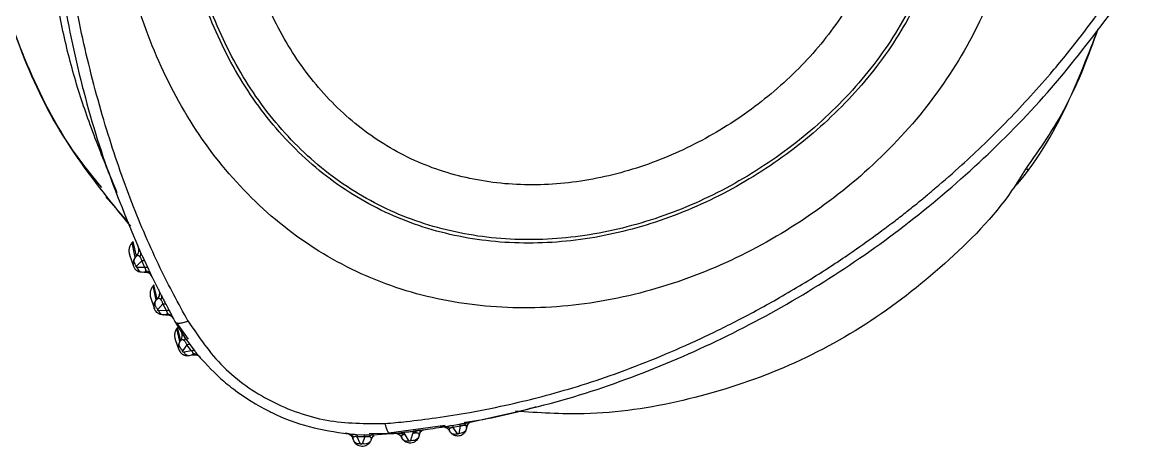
# Model space of a CAD drawing. Extents: x 398 to 508, y 623 to 782.
# Drawn here: x 415.503 to 417.991, y 728.496 to 729.432 of the extents above; entities that cross this region are included whole.
import ezdxf

# ---------------------------------------------------------------- set-up
doc = ezdxf.new("R2010")
doc.units = 0
doc.header["$MEASUREMENT"] = 0
doc.layers.add('GEOMETRY', color=2, linetype='Continuous', lineweight=25)

msp = doc.modelspace()

# ---------------------------------------------------------------- linework, layer by layer
at = {"layer": 'GEOMETRY'}
for p, q in [((417.7242, 729.1065), (417.7259, 729.1089)), ((415.6875, 729.0469), (415.7377, 728.9908)), ((415.689, 729.0451), (415.6908, 729.0429)), ((415.7476, 728.9488), (415.7454, 728.9464)), ((415.7523, 728.9133), (415.7454, 728.9464)), ((415.7552, 728.9161), (415.7476, 728.9488)), ((415.7583, 728.9386), (415.7586, 728.9373)), ((415.7397, 728.9188), (415.7484, 728.8939)), ((415.7552, 728.9161), (415.7523, 728.9133)), ((415.7668, 728.9058), (415.7549, 728.894)), ((415.7735, 728.8914), (415.7561, 728.8913)), ((415.7735, 728.8914), (415.7668, 728.9058)), ((415.7726, 728.9062), (415.7793, 728.8918)), ((415.7675, 728.8811), (415.7712, 728.8812)), ((415.7867, 728.8757), (415.8102, 728.8283)), ((415.7934, 728.8525), (415.7916, 728.8504)), ((415.7985, 728.8189), (415.7916, 728.8504)), ((415.8009, 728.8214), (415.7934, 728.8525)), ((415.7866, 728.8235), (415.795, 728.7995)), ((415.7985, 728.8189), (415.8009, 728.8214)), ((415.8136, 728.8106), (415.8022, 728.7986)), ((415.8212, 728.7962), (415.8136, 728.8106)), ((415.8198, 728.8105), (415.8275, 728.7959)), ((415.8212, 728.7962), (415.8039, 728.7955)), ((415.8191, 728.7869), (415.8151, 728.7867)), ((415.8353, 728.781), (415.8401, 728.7722)), ((415.8401, 728.7722), (415.8614, 728.7372)), ((415.8435, 728.7691), (415.8692, 728.733)), ((415.8454, 728.7588), (415.8439, 728.7566)), ((415.8529, 728.73), (415.8454, 728.7588)), ((415.8408, 728.7323), (415.8488, 728.7095)), ((415.851, 728.7274), (415.8439, 728.7566)), ((415.8529, 728.73), (415.851, 728.7274)), ((415.8667, 728.7204), (415.8572, 728.7076)), ((415.8765, 728.7073), (415.8667, 728.7204)), ((415.8728, 728.7212), (415.8825, 728.7084)), ((415.8765, 728.7073), (415.8597, 728.7041)), ((415.8724, 728.6969), (415.8774, 728.6979)), ((415.8778, 728.698), (415.8869, 728.6982)), ((416.3133, 728.5259), (416.4379, 728.5432)), ((416.453, 728.5425), (416.4686, 728.5452)), ((416.4711, 728.5405), (416.4556, 728.5378)), ((416.4646, 728.5241), (416.4556, 728.5378)), ((416.4711, 728.5405), (416.4675, 728.5246)), ((416.4863, 728.5414), (416.4842, 728.5339)), ((416.4851, 728.5378), (416.4842, 728.5339)), ((416.485, 728.5377), (416.488, 728.5463)), ((416.2356, 728.5086), (416.2338, 728.5132)), ((416.2411, 728.5225), (416.2574, 728.5219)), ((416.2597, 728.5168), (416.2431, 728.5173)), ((416.2494, 728.5021), (416.2431, 728.5173)), ((416.2597, 728.5168), (416.2538, 728.502)), ((416.2695, 728.5243), (416.3143, 728.5251)), ((416.2742, 728.5116), (416.273, 728.5087)), ((416.2741, 728.5116), (416.2783, 728.5195)), ((416.277, 728.5218), (416.3184, 728.5243)), ((416.279, 728.5213), (416.279, 728.5213)), ((416.3286, 728.5253), (416.3293, 728.5254)), ((416.3293, 728.5254), (416.3461, 728.5273)), ((416.3434, 728.5128), (416.3414, 728.5162)), ((416.3493, 728.5221), (416.3461, 728.5273)), ((416.3576, 728.5084), (416.3493, 728.5221)), ((416.3652, 728.5241), (416.3612, 728.5089)), ((416.3632, 728.5293), (416.3666, 728.5298)), ((416.3666, 728.5298), (416.3652, 728.5241)), ((416.3821, 728.5318), (416.3666, 728.5298)), ((416.3808, 728.5231), (416.3793, 728.5178)), ((416.3802, 728.5211), (416.3793, 728.5178)), ((416.3804, 728.5218), (416.3802, 728.5211)), ((416.4491, 728.5278), (416.4471, 728.5307))]:
    msp.add_line(p, q, dxfattribs=at)
for points, knots in [([(415.671, 730.6106), (415.6291, 730.5496), (415.5454, 730.4278), (415.4624, 730.221), (415.4141, 730.0044), (415.4048, 729.7823), (415.4337, 729.5619), (415.5019, 729.3509), (415.5839, 729.1832), (415.654, 729.0965), (415.6776, 729.0674)], [0, 0, 0, 0, 0.1331849, 0.2663699, 0.3995548, 0.5327397, 0.6659247, 0.7991096, 0.9322945, 1, 1, 1, 1]), ([(417.7071, 729.8487), (417.7056, 729.7856), (417.7027, 729.6585), (417.6443, 729.4744), (417.5511, 729.3028), (417.4239, 729.149), (417.2697, 729.0178), (417.0949, 728.9129), (416.9064, 728.839), (416.7109, 728.8003), (416.5155, 728.8001), (416.3273, 728.84), (416.154, 728.9213), (416.0037, 729.041), (415.8807, 729.1922), (415.7889, 729.368), (415.7273, 729.5607), (415.7148, 729.6952), (415.7086, 729.7628)], [0, 0, 0, 0, 0.060091, 0.121152, 0.183577, 0.247259, 0.311757, 0.376464, 0.440752, 0.504052, 0.566014, 0.626679, 0.686637, 0.746971, 0.808472, 0.871348, 0.935362, 1, 1, 1, 1]), ([(417.5609, 729.8417), (417.5596, 729.7877), (417.5571, 729.6789), (417.5069, 729.5214), (417.4269, 729.3745), (417.3179, 729.2429), (417.1856, 729.1305), (417.0358, 729.0406), (416.8743, 728.9771), (416.7068, 728.9438), (416.5394, 728.9433), (416.3783, 728.9774), (416.23, 729.0469), (416.1014, 729.1495), (415.9962, 729.2791), (415.9177, 729.4298), (415.8651, 729.5951), (415.8544, 729.7104), (415.849, 729.7683)], [0, 0, 0, 0, 0.060031, 0.121063, 0.183495, 0.247208, 0.311744, 0.37649, 0.440815, 0.50414, 0.566097, 0.626721, 0.686615, 0.746897, 0.808382, 0.871274, 0.935323, 1, 1, 1, 1]), ([(417.5531, 729.8413), (417.5518, 729.7878), (417.5493, 729.68), (417.4995, 729.5239), (417.4203, 729.3784), (417.3121, 729.248), (417.181, 729.1367), (417.0326, 729.0475), (416.8725, 728.9846), (416.7066, 728.9515), (416.5407, 728.951), (416.381, 728.9847), (416.2341, 729.0536), (416.1066, 729.1553), (416.0024, 729.2838), (415.9246, 729.4331), (415.8725, 729.5969), (415.8619, 729.7112), (415.8566, 729.7686)], [0, 0, 0, 0, 0.060017, 0.121046, 0.183483, 0.247203, 0.311744, 0.376491, 0.440822, 0.504154, 0.566114, 0.626731, 0.686609, 0.746882, 0.808366, 0.871265, 0.93532, 1, 1, 1, 1]), ([(417.4291, 729.8348), (417.428, 729.789), (417.4258, 729.6967), (417.383, 729.5633), (417.315, 729.439), (417.2222, 729.3274), (417.1097, 729.2321), (416.9823, 729.1556), (416.8452, 729.1014), (416.703, 729.0727), (416.5611, 729.072), (416.4244, 729.1005), (416.2985, 729.1595), (416.1894, 729.2467), (416.1004, 729.357), (416.034, 729.4851), (415.9895, 729.6257), (415.9804, 729.7237), (415.9759, 729.773)], [0, 0, 0, 0, 0.059911, 0.12091, 0.183385, 0.247163, 0.311739, 0.376505, 0.44088, 0.504269, 0.566249, 0.626809, 0.686568, 0.746756, 0.808237, 0.871187, 0.935295, 1, 1, 1, 1]), ([(415.712, 729.0562), (415.7061, 729.0703), (415.6869, 729.1168), (415.65, 729.2104), (415.6123, 729.3247), (415.5859, 729.4388), (415.566, 729.5491), (415.5516, 729.6587), (415.547, 729.7323), (415.5446, 729.7719)], [0, 0, 0, 0, 0.073385, 0.242297, 0.398712, 0.562986, 0.709472, 0.843439, 1, 1, 1, 1]), ([(415.8687, 728.7731), (415.8478, 728.8116), (415.8024, 728.8956), (415.7419, 729.0372), (415.6858, 729.1989), (415.6392, 729.374), (415.6024, 729.5625), (415.5926, 729.6921), (415.5875, 729.7591)], [0, 0, 0, 0, 0.129548, 0.282447, 0.44601, 0.624613, 0.805705, 1, 1, 1, 1]), ([(415.5685, 729.725), (415.573, 729.6646), (415.5827, 729.5321), (415.6226, 729.3307), (415.6811, 729.122), (415.7364, 728.9901), (415.764, 728.9242)], [0, 0, 0, 0, 0.218978, 0.479808, 0.740265, 1, 1, 1, 1]), ([(416.3052, 728.5466), (416.3209, 728.548), (416.3581, 728.5514), (416.4205, 728.5594), (416.4975, 728.5716), (416.5759, 728.5875), (416.6552, 728.6069), (416.732, 728.6284), (416.8162, 728.6565), (416.9032, 728.6899), (416.9922, 728.7287), (417.0813, 728.7719), (417.175, 728.8223), (417.238, 728.8602), (417.2707, 728.8811), (417.2707, 728.8811), (417.2708, 728.8811), (417.2708, 728.8811), (417.2708, 728.8811), (417.2708, 728.8811), (417.2708, 728.8812), (417.2709, 728.8812), (417.271, 728.8813), (417.2714, 728.8815), (417.2723, 728.8821), (417.2756, 728.8842), (417.2873, 728.8917), (417.3119, 728.9079), (417.3527, 728.9356), (417.3946, 728.9657), (417.4317, 728.9936), (417.4586, 729.0145), (417.4825, 729.0336), (417.5034, 729.0508), (417.5359, 729.0782), (417.5783, 729.1153), (417.6296, 729.1634), (417.6783, 729.2117), (417.7271, 729.2631), (417.7827, 729.3256), (417.8347, 729.3894), (417.883, 729.4542), (417.9236, 729.5129), (417.9597, 729.5692), (417.9817, 729.6061), (417.9908, 729.6214)], [0, 0, 0, 0, 0.0231441, 0.0548402, 0.0915639, 0.1362058, 0.1703666, 0.2094266, 0.2512285, 0.2984443, 0.3439484, 0.3913774, 0.4413126, 0.497426, 0.4974271, 0.4974279, 0.4974295, 0.4974322, 0.4974372, 0.4974463, 0.4974634, 0.4974966, 0.4975642, 0.4977112, 0.498058, 0.499248, 0.5033016, 0.5181038, 0.5418372, 0.574517, 0.5926175, 0.6090412, 0.6237858, 0.6368496, 0.6482308, 0.6852872, 0.7183587, 0.7499853, 0.7845682, 0.8208547, 0.8709387, 0.9032595, 0.937451, 0.9739839, 1, 1, 1, 1]), ([(416.4864, 728.5484), (416.5566, 728.5635), (416.6971, 728.5939), (416.902, 728.6658), (417.0996, 728.7556), (417.2882, 728.8639), (417.4659, 728.9889), (417.6304, 729.1297), (417.7819, 729.2849), (417.8694, 729.3997), (417.913, 729.4571)], [0, 0, 0, 0, 0.1245824, 0.2494896, 0.37459, 0.4998762, 0.6251945, 0.7503704, 0.8753604, 1, 1, 1, 1]), ([(417.6928, 729.0642), (417.6932, 729.0647), (417.7435, 729.1194), (417.8121, 729.2379), (417.8604, 729.3623), (417.8821, 729.4181)], [0, 0, 0, 0, 0.0044676, 0.5533929, 1, 1, 1, 1]), ([(417.8812, 729.417), (417.8599, 729.3588), (417.8196, 729.2491), (417.7527, 729.1534), (417.7212, 729.1085)], [0, 0, 0, 0, 0.5302258, 1, 1, 1, 1]), ([(417.7212, 729.1085), (417.7114, 729.0927), (417.663, 729.0145), (417.545, 728.8961), (417.3717, 728.7605), (417.1752, 728.6583), (416.9648, 728.5923), (416.768, 728.5619), (416.644, 728.5703), (416.5933, 728.5738)], [0, 0, 0, 0, 0.042714, 0.210889, 0.379064, 0.547239, 0.715414, 0.883589, 1, 1, 1, 1]), ([(415.7454, 728.9464), (415.7437, 728.9442), (415.7404, 728.9399), (415.7382, 728.932), (415.7379, 728.9247), (415.7394, 728.9205), (415.74, 728.9188)], [0, 0, 0, 0, 0.273887, 0.547774, 0.821662, 1, 1, 1, 1]), ([(415.7552, 728.9161), (415.7563, 728.9176), (415.7586, 728.9206), (415.7603, 728.9261), (415.7605, 728.9319), (415.7592, 728.9355), (415.7586, 728.9373)], [0, 0, 0, 0, 0.244705, 0.500002, 0.755298, 1, 1, 1, 1]), ([(415.7586, 728.9373), (415.7588, 728.9368), (415.759, 728.936), (415.7604, 728.9327), (415.7618, 728.9293), (415.7633, 728.9259), (415.764, 728.9242)], [0, 0, 0, 0, 0.365526, 0.570058, 0.785359, 1, 1, 1, 1]), ([(415.7523, 728.9133), (415.7512, 728.9119), (415.749, 728.9091), (415.7473, 728.9037), (415.7471, 728.898), (415.7488, 728.8922), (415.7521, 728.8871), (415.7568, 728.8834), (415.7621, 728.8813), (415.7657, 728.8812), (415.7675, 728.8811)], [0, 0, 0, 0, 0.117933, 0.239777, 0.365562, 0.495333, 0.631944, 0.761558, 0.884208, 1, 1, 1, 1]), ([(415.7549, 728.894), (415.7537, 728.8956), (415.7514, 728.8989), (415.7499, 728.9044), (415.75, 728.9096), (415.7516, 728.9121), (415.7523, 728.9133)], [0, 0, 0, 0, 0.242506, 0.5, 0.757494, 1, 1, 1, 1]), ([(415.7627, 728.9147), (415.762, 728.9154), (415.7605, 728.917), (415.7579, 728.9176), (415.7563, 728.9167), (415.7552, 728.9161)], [0, 0, 0, 0, 0.21677, 0.461638, 1, 1, 1, 1]), ([(415.7627, 728.9147), (415.7632, 728.9155), (415.7641, 728.9172), (415.7647, 728.9197), (415.7648, 728.9221), (415.7643, 728.9235), (415.764, 728.9242)], [0, 0, 0, 0, 0.247807, 0.500002, 0.752196, 1, 1, 1, 1]), ([(415.7668, 728.9058), (415.7666, 728.9067), (415.7662, 728.9083), (415.7652, 728.9109), (415.7639, 728.9131), (415.7631, 728.9141), (415.7627, 728.9147)], [0, 0, 0, 0, 0.258987, 0.498251, 0.740212, 1, 1, 1, 1]), ([(415.764, 728.9242), (415.765, 728.922), (415.7667, 728.9185), (415.7686, 728.9147), (415.7695, 728.913), (415.77, 728.9119), (415.7711, 728.9096), (415.772, 728.9075), (415.7726, 728.9062)], [0, 0, 0, 0, 0.396945, 0.618382, 0.624027, 0.667314, 0.786302, 1, 1, 1, 1]), ([(415.7668, 728.9058), (415.7682, 728.9061), (415.7709, 728.9067), (415.7721, 728.9064), (415.7726, 728.9062)], [0, 0, 0, 0, 0.499955, 1, 1, 1, 1]), ([(415.7561, 728.8913), (415.756, 728.8913), (415.7557, 728.8914), (415.7552, 728.8916), (415.7549, 728.8918), (415.7547, 728.8921), (415.7545, 728.8924), (415.7544, 728.8928), (415.7544, 728.8932), (415.7546, 728.8937), (415.7548, 728.8939), (415.7549, 728.894)], [0, 0, 0, 0, 0.136149, 0.260496, 0.374339, 0.429311, 0.484179, 0.597306, 0.720627, 0.855667, 1, 1, 1, 1]), ([(415.7561, 728.8913), (415.7567, 728.8899), (415.7579, 728.8868), (415.7606, 728.8834), (415.7639, 728.8813), (415.7663, 728.8812), (415.7675, 728.8811)], [0, 0, 0, 0, 0.2393, 0.493099, 0.750585, 1, 1, 1, 1]), ([(415.7712, 728.8812), (415.7723, 728.8811), (415.7744, 728.8811), (415.7753, 728.883), (415.7756, 728.8839)], [0, 0, 0, 0, 0.526973, 1, 1, 1, 1]), ([(415.7735, 728.8914), (415.7749, 728.8917), (415.7776, 728.8923), (415.7788, 728.892), (415.7793, 728.8918)], [0, 0, 0, 0, 0.496231, 1, 1, 1, 1]), ([(415.7756, 728.8839), (415.7757, 728.8844), (415.7757, 728.8852), (415.7755, 728.8867), (415.7751, 728.8881), (415.7747, 728.8892), (415.7741, 728.8904), (415.7737, 728.8911), (415.7735, 728.8914), (415.7735, 728.8914)], [0, 0, 0, 0, 0.277232, 0.531793, 0.620229, 0.767289, 0.926588, 0.974406, 1, 1, 1, 1]), ([(415.7756, 728.8839), (415.7768, 728.8836), (415.7792, 728.883), (415.7823, 728.8811), (415.785, 728.8787), (415.7861, 728.8767), (415.7867, 728.8757)], [0, 0, 0, 0, 0.240727, 0.491147, 0.74614, 1, 1, 1, 1]), ([(415.7793, 728.8918), (415.7807, 728.8889), (415.7835, 728.8827), (415.7856, 728.8781), (415.7867, 728.8757)], [0, 0, 0, 0, 0.473443, 1, 1, 1, 1]), ([(415.7717, 728.8811), (415.7756, 728.8808), (415.7795, 728.8804), (415.7817, 728.8792), (415.7818, 728.8792)], [0, 0, 0, 0, 0.969532, 1, 1, 1, 1]), ([(415.7818, 728.8792), (415.783, 728.8786), (415.7855, 728.8773), (415.7861, 728.8765), (415.7864, 728.8761)], [0, 0, 0, 0, 0.471273, 1, 1, 1, 1]), ([(415.7898, 728.8701), (415.7888, 728.8716), (415.7869, 728.8749), (415.7839, 728.8777), (415.7819, 728.8785), (415.7818, 728.8785)], [0, 0, 0, 0, 0.474828, 0.970606, 1, 1, 1, 1]), ([(415.7898, 728.8701), (415.7897, 728.8701), (415.7895, 728.8701), (415.7876, 728.8738), (415.7867, 728.8757)], [0, 0, 0, 0, 0.5074561, 1, 1, 1, 1]), ([(415.7916, 728.8504), (415.79, 728.8482), (415.7869, 728.8437), (415.7849, 728.8358), (415.7849, 728.8288), (415.7864, 728.8249), (415.7869, 728.8236)], [0, 0, 0, 0, 0.2834481, 0.5668962, 0.8503443, 1, 1, 1, 1]), ([(415.8035, 728.8429), (415.8042, 728.8411), (415.8056, 728.8376), (415.8057, 728.8317), (415.8042, 728.826), (415.802, 728.8229), (415.8009, 728.8214)], [0, 0, 0, 0, 0.2446055, 0.5, 0.7553945, 1, 1, 1, 1]), ([(415.8151, 728.7867), (415.8133, 728.7867), (415.8098, 728.7867), (415.8046, 728.7885), (415.8, 728.7916), (415.7963, 728.796), (415.7941, 728.8015), (415.7935, 728.8075), (415.7948, 728.8137), (415.7972, 728.8171), (415.7985, 728.8189)], [0, 0, 0, 0, 0.11373, 0.229048, 0.348039, 0.470766, 0.597282, 0.727635, 0.861863, 1, 1, 1, 1]), ([(415.8022, 728.7986), (415.8009, 728.8002), (415.7982, 728.8035), (415.7962, 728.8092), (415.7961, 728.8147), (415.7977, 728.8175), (415.7985, 728.8189)], [0, 0, 0, 0, 0.241788, 0.5, 0.758212, 1, 1, 1, 1]), ([(415.8092, 728.8198), (415.8088, 728.8202), (415.808, 728.8212), (415.8064, 728.8224), (415.8038, 728.8232), (415.8021, 728.8221), (415.8009, 728.8214)], [0, 0, 0, 0, 0.10259, 0.214045, 0.458693, 1, 1, 1, 1]), ([(415.8092, 728.8198), (415.81, 728.8214), (415.8115, 728.8245), (415.8107, 728.827), (415.8102, 728.8283)], [0, 0, 0, 0, 0.500002, 1, 1, 1, 1]), ([(415.8136, 728.8106), (415.8134, 728.8115), (415.8129, 728.8131), (415.8118, 728.8157), (415.8105, 728.818), (415.8097, 728.8192), (415.8092, 728.8198)], [0, 0, 0, 0, 0.266278, 0.509161, 0.747532, 1, 1, 1, 1]), ([(415.8102, 728.8283), (415.8119, 728.8253), (415.815, 728.8194), (415.8182, 728.8134), (415.8198, 728.8105)], [0, 0, 0, 0, 0.519238, 1, 1, 1, 1]), ([(415.8136, 728.8106), (415.815, 728.8109), (415.8179, 728.8114), (415.8192, 728.8108), (415.8198, 728.8105)], [0, 0, 0, 0, 0.499944, 1, 1, 1, 1]), ([(415.8039, 728.7955), (415.8037, 728.7955), (415.8033, 728.7955), (415.8029, 728.7957), (415.8025, 728.7959), (415.8023, 728.7961), (415.8021, 728.7963), (415.8019, 728.7967), (415.8018, 728.7971), (415.8018, 728.7977), (415.8019, 728.7982), (415.8021, 728.7985), (415.8022, 728.7986)], [0, 0, 0, 0, 0.13219, 0.252148, 0.308539, 0.363365, 0.417718, 0.472733, 0.588185, 0.715206, 0.853659, 1, 1, 1, 1]), ([(415.8039, 728.7955), (415.8045, 728.7942), (415.8058, 728.7915), (415.8085, 728.7885), (415.8117, 728.7867), (415.814, 728.7867), (415.8151, 728.7867)], [0, 0, 0, 0, 0.236741, 0.488701, 0.746654, 1, 1, 1, 1]), ([(415.8191, 728.7869), (415.8201, 728.7869), (415.822, 728.787), (415.8228, 728.7885), (415.8232, 728.7892)], [0, 0, 0, 0, 0.523683, 1, 1, 1, 1]), ([(415.8381, 728.7767), (415.837, 728.7782), (415.835, 728.7814), (415.8302, 728.7848), (415.8248, 728.7869), (415.821, 728.7869), (415.8191, 728.7869)], [0, 0, 0, 0, 0.244701, 0.499995, 0.755291, 1, 1, 1, 1]), ([(415.8197, 728.7869), (415.8232, 728.7866), (415.8286, 728.7862), (415.8335, 728.7833), (415.8344, 728.7822), (415.8349, 728.7816)], [0, 0, 0, 0, 0.478924, 0.7334, 1, 1, 1, 1]), ([(415.8212, 728.7962), (415.8226, 728.7964), (415.8255, 728.7969), (415.8268, 728.7963), (415.8275, 728.7959)], [0, 0, 0, 0, 0.496, 1, 1, 1, 1]), ([(415.8232, 728.7892), (415.8232, 728.7896), (415.8234, 728.7904), (415.8232, 728.792), (415.8225, 728.794), (415.8216, 728.7955), (415.8212, 728.7962)], [0, 0, 0, 0, 0.278003, 0.534773, 0.770599, 1, 1, 1, 1]), ([(415.8232, 728.7892), (415.8244, 728.7889), (415.827, 728.7884), (415.8304, 728.7866), (415.8333, 728.7842), (415.8346, 728.782), (415.8353, 728.781)], [0, 0, 0, 0, 0.24107, 0.491816, 0.746797, 1, 1, 1, 1]), ([(415.8275, 728.7959), (415.8289, 728.7932), (415.832, 728.7873), (415.8341, 728.7832), (415.8353, 728.781)], [0, 0, 0, 0, 0.473222, 1, 1, 1, 1]), ([(415.8381, 728.7767), (415.838, 728.7767), (415.8378, 728.7766), (415.8361, 728.7796), (415.8353, 728.781)], [0, 0, 0, 0, 0.5249198, 1, 1, 1, 1]), ([(415.8401, 728.7722), (415.841, 728.7711), (415.8428, 728.7687), (415.8493, 728.768), (415.8579, 728.7692), (415.8651, 728.7718), (415.8687, 728.7731)], [0, 0, 0, 0, 0.246242, 0.500052, 0.753835, 1, 1, 1, 1]), ([(415.8687, 728.7731), (415.8928, 728.7376), (415.9407, 728.6669), (416.0502, 728.5915), (416.1754, 728.5464), (416.2618, 728.5466), (416.3052, 728.5466)], [0, 0, 0, 0, 0.251476, 0.500099, 0.748747, 1, 1, 1, 1]), ([(415.8439, 728.7566), (415.8426, 728.7542), (415.8399, 728.7493), (415.8391, 728.7411), (415.8395, 728.7352), (415.8408, 728.7325), (415.8409, 728.7323)], [0, 0, 0, 0, 0.324245, 0.64849, 0.972735, 1, 1, 1, 1]), ([(415.8529, 728.73), (415.8538, 728.7316), (415.8556, 728.7349), (415.8564, 728.7405), (415.8558, 728.7462), (415.8541, 728.7496), (415.8533, 728.7512)], [0, 0, 0, 0, 0.24483, 0.500002, 0.755173, 1, 1, 1, 1]), ([(415.8614, 728.7372), (415.8603, 728.739), (415.8579, 728.7428), (415.8559, 728.7461), (415.8555, 728.7468), (415.8555, 728.7469)], [0, 0, 0, 0, 0.450845, 0.949229, 1, 1, 1, 1]), ([(415.8613, 728.7289), (415.8619, 728.7305), (415.863, 728.7337), (415.8619, 728.736), (415.8614, 728.7372)], [0, 0, 0, 0, 0.5, 1, 1, 1, 1]), ([(415.8614, 728.7372), (415.8632, 728.7346), (415.8668, 728.7293), (415.8708, 728.7239), (415.8728, 728.7212)], [0, 0, 0, 0, 0.489095, 1, 1, 1, 1]), ([(415.851, 728.7274), (415.8498, 728.7253), (415.8478, 728.7216), (415.8474, 728.7154), (415.8484, 728.7097), (415.8511, 728.7045), (415.8553, 728.7003), (415.8605, 728.6974), (415.8664, 728.696), (415.8703, 728.6966), (415.8724, 728.6969)], [0, 0, 0, 0, 0.150026, 0.264695, 0.386799, 0.506391, 0.628102, 0.750272, 0.873009, 1, 1, 1, 1]), ([(415.8572, 728.7076), (415.8557, 728.709), (415.8525, 728.712), (415.8498, 728.7175), (415.8491, 728.723), (415.8504, 728.726), (415.851, 728.7274)], [0, 0, 0, 0, 0.24163, 0.5, 0.75837, 1, 1, 1, 1]), ([(415.8613, 728.7289), (415.8608, 728.7294), (415.8599, 728.7303), (415.8582, 728.7314), (415.8555, 728.7321), (415.8539, 728.7308), (415.8529, 728.73)], [0, 0, 0, 0, 0.102534, 0.213631, 0.457718, 1, 1, 1, 1]), ([(415.8597, 728.7041), (415.8595, 728.704), (415.8591, 728.704), (415.8584, 728.7041), (415.858, 728.7043), (415.8577, 728.7046), (415.8574, 728.7048), (415.8571, 728.7052), (415.8568, 728.7057), (415.8567, 728.7064), (415.8568, 728.7071), (415.8571, 728.7074), (415.8572, 728.7076)], [0, 0, 0, 0, 0.1326729, 0.253631, 0.3105589, 0.365854, 0.4205615, 0.4757861, 0.5911881, 0.7176182, 0.8550308, 1, 1, 1, 1]), ([(415.8667, 728.7204), (415.8664, 728.7212), (415.8657, 728.7228), (415.8643, 728.7252), (415.8627, 728.7273), (415.8618, 728.7284), (415.8613, 728.7289)], [0, 0, 0, 0, 0.265392, 0.510123, 0.749622, 1, 1, 1, 1]), ([(415.8667, 728.7204), (415.8681, 728.7209), (415.8709, 728.7219), (415.8722, 728.7214), (415.8728, 728.7212)], [0, 0, 0, 0, 0.5000455, 1, 1, 1, 1]), ([(415.8765, 728.7073), (415.8779, 728.7079), (415.8807, 728.709), (415.8819, 728.7086), (415.8825, 728.7084)], [0, 0, 0, 0, 0.497179, 1, 1, 1, 1]), ([(415.8825, 728.7084), (415.8844, 728.706), (415.8883, 728.7009), (415.8913, 728.6973), (415.8928, 728.6955)], [0, 0, 0, 0, 0.471171, 1, 1, 1, 1]), ([(415.8597, 728.7041), (415.8605, 728.7028), (415.8622, 728.7003), (415.8655, 728.6978), (415.869, 728.6964), (415.8712, 728.6967), (415.8724, 728.6969)], [0, 0, 0, 0, 0.236544, 0.488622, 0.746745, 1, 1, 1, 1]), ([(415.8805, 728.7009), (415.8804, 728.7013), (415.8802, 728.7021), (415.8795, 728.7037), (415.8783, 728.7055), (415.8771, 728.7067), (415.8765, 728.7073)], [0, 0, 0, 0, 0.272495, 0.525015, 0.76235, 1, 1, 1, 1]), ([(415.8774, 728.6979), (415.8783, 728.6981), (415.8801, 728.6984), (415.8804, 728.7001), (415.8805, 728.7009)], [0, 0, 0, 0, 0.52785, 1, 1, 1, 1]), ([(415.8969, 728.6916), (415.8957, 728.6929), (415.8931, 728.6954), (415.8881, 728.6978), (415.8827, 728.6988), (415.8791, 728.6982), (415.8774, 728.6979)], [0, 0, 0, 0, 0.2452102, 0.499997, 0.7547855, 1, 1, 1, 1]), ([(415.8805, 728.7009), (415.8817, 728.7009), (415.8841, 728.7008), (415.8874, 728.6997), (415.8905, 728.698), (415.8921, 728.6963), (415.8928, 728.6955)], [0, 0, 0, 0, 0.241912, 0.492587, 0.747086, 1, 1, 1, 1]), ([(415.8869, 728.6982), (415.887, 728.6982), (415.8887, 728.6982), (415.8909, 728.697), (415.8918, 728.6964), (415.8922, 728.6962)], [0, 0, 0, 0, 0.016771, 0.496912, 1, 1, 1, 1]), ([(415.8928, 728.6955), (415.9105, 728.6762), (415.9327, 728.6521), (415.9598, 728.6302), (415.9667, 728.6248), (415.9685, 728.6234), (415.969, 728.623), (415.9692, 728.6229), (415.9942, 728.6037), (416.0229, 728.586), (416.0794, 728.5585), (416.1367, 728.5363), (416.1946, 728.528), (416.2237, 728.5238)], [0, 0, 0, 0, 0.2082003, 0.260693, 0.2741126, 0.2776636, 0.2786534, 0.2789521, 0.27912, 0.5268421, 0.5394729, 0.7686148, 1, 1, 1, 1]), ([(415.8969, 728.6916), (415.8968, 728.6916), (415.8965, 728.6916), (415.894, 728.6942), (415.8928, 728.6955)], [0, 0, 0, 0, 0.529299, 1, 1, 1, 1]), ([(416.4805, 728.5491), (416.4812, 728.5492), (416.533, 728.5563), (416.5866, 728.5686), (416.6381, 728.5838), (416.6394, 728.5841)], [0, 0, 0, 0, 0.013232, 0.975158, 1, 1, 1, 1]), ([(416.3184, 728.5243), (416.3172, 728.5242), (416.3146, 728.5241), (416.311, 728.5284), (416.3077, 728.5357), (416.306, 728.543), (416.3052, 728.5466)], [0, 0, 0, 0, 0.2398, 0.491268, 0.747303, 1, 1, 1, 1]), ([(416.382, 728.5317), (416.3875, 728.5325), (416.4013, 728.5344), (416.4194, 728.537), (416.432, 728.539), (416.4362, 728.5397)], [0, 0, 0, 0, 0.304807, 0.763892, 1, 1, 1, 1]), ([(416.4362, 728.5397), (416.4337, 728.5395), (416.4284, 728.539), (416.4277, 728.5394), (416.4274, 728.5396)], [0, 0, 0, 0, 0.474831, 1, 1, 1, 1]), ([(416.4375, 728.5399), (416.4364, 728.5398), (416.4341, 728.5395), (416.4325, 728.5395), (416.4326, 728.5395), (416.4326, 728.5395)], [0, 0, 0, 0, 0.411512, 0.798299, 1, 1, 1, 1]), ([(416.4348, 728.5392), (416.4349, 728.5392), (416.4354, 728.5391), (416.4373, 728.5386), (416.4405, 728.5373), (416.4443, 728.5346), (416.4462, 728.5321), (416.4471, 728.5308)], [0, 0, 0, 0, 0.039957, 0.165008, 0.429443, 0.713381, 1, 1, 1, 1]), ([(416.4356, 728.539), (416.4366, 728.5387), (416.4395, 728.5381), (416.4437, 728.5352), (416.446, 728.5322), (416.4471, 728.5307)], [0, 0, 0, 0, 0.213305, 0.615143, 1, 1, 1, 1]), ([(416.4362, 728.5397), (416.4383, 728.54), (416.4403, 728.5403), (416.4425, 728.5407), (416.4425, 728.5407), (416.4425, 728.5407), (416.4427, 728.5407), (416.4439, 728.5409), (416.4454, 728.5412), (416.4476, 728.5416), (416.4499, 728.542), (416.4518, 728.5423), (416.453, 728.5425)], [0, 0, 0, 0, 0.417535, 0.4176113, 0.4182099, 0.4198712, 0.4261571, 0.450648, 0.6460575, 0.7030712, 0.8060056, 1, 1, 1, 1]), ([(416.4362, 728.5397), (416.4373, 728.5398), (416.4394, 728.5401), (416.4425, 728.5394), (416.4455, 728.538), (416.4473, 728.5365), (416.4481, 728.5358)], [0, 0, 0, 0, 0.254162, 0.509104, 0.759349, 1, 1, 1, 1]), ([(416.4481, 728.5358), (416.4476, 728.5354), (416.4466, 728.5346), (416.446, 728.5329), (416.4467, 728.5316), (416.4471, 728.5307)], [0, 0, 0, 0, 0.225042, 0.470435, 1, 1, 1, 1]), ([(416.4556, 728.5378), (416.4548, 728.5377), (416.4532, 728.5376), (416.4517, 728.5372), (416.451, 728.537), (416.4503, 728.5368), (416.4493, 728.5364), (416.4486, 728.536), (416.4481, 728.5358)], [0, 0, 0, 0, 0.238313, 0.475335, 0.500024, 0.549554, 0.728053, 1, 1, 1, 1]), ([(416.4842, 728.5339), (416.4835, 728.5317), (416.4821, 728.5275), (416.4777, 728.523), (416.4731, 728.5203), (416.4682, 728.5189), (416.4631, 728.5188), (416.4578, 728.5202), (416.4527, 728.5231), (416.4503, 728.5262), (416.4491, 728.5278)], [0, 0, 0, 0, 0.154612, 0.290603, 0.407903, 0.506473, 0.620626, 0.739473, 0.865922, 1, 1, 1, 1]), ([(416.453, 728.5425), (416.4534, 728.5422), (416.4541, 728.5417), (416.4551, 728.5391), (416.4556, 728.5378)], [0, 0, 0, 0, 0.503105, 1, 1, 1, 1]), ([(416.4842, 728.5339), (416.4837, 728.5326), (416.4827, 728.5298), (416.4787, 728.5266), (416.4735, 728.5246), (416.4695, 728.5246), (416.4675, 728.5246)], [0, 0, 0, 0, 0.242505, 0.499998, 0.757493, 1, 1, 1, 1]), ([(416.4686, 728.5452), (416.4698, 728.5454), (416.4717, 728.5457), (416.4739, 728.5461), (416.4755, 728.5464), (416.477, 728.5466), (416.4782, 728.5468), (416.479, 728.547), (416.4817, 728.5474), (416.4841, 728.5479), (416.4864, 728.5484)], [0, 0, 0, 0, 0.1984149, 0.3028003, 0.36011, 0.4579974, 0.5450201, 0.5716731, 0.5873403, 1, 1, 1, 1]), ([(416.4686, 728.5452), (416.469, 728.5449), (416.4697, 728.5444), (416.4706, 728.5418), (416.4711, 728.5405)], [0, 0, 0, 0, 0.500008, 1, 1, 1, 1]), ([(416.4798, 728.5425), (416.4792, 728.5424), (416.478, 728.5423), (416.4764, 728.542), (416.4749, 728.5417), (416.4733, 728.5413), (416.4719, 728.5408), (416.4711, 728.5405)], [0, 0, 0, 0, 0.252838, 0.493953, 0.521876, 0.738307, 1, 1, 1, 1]), ([(416.4864, 728.5484), (416.4851, 728.548), (416.4824, 728.5472), (416.4807, 728.544), (416.4798, 728.5425)], [0, 0, 0, 0, 0.499989, 1, 1, 1, 1]), ([(416.4851, 728.5378), (416.4852, 728.539), (416.4853, 728.5408), (416.4833, 728.5421), (416.4816, 728.5425), (416.4804, 728.5425), (416.4798, 728.5425)], [0, 0, 0, 0, 0.542909, 0.786725, 0.897634, 1, 1, 1, 1]), ([(416.4851, 728.5378), (416.4856, 728.5395), (416.4867, 728.5431), (416.4891, 728.5459), (416.4904, 728.5474)], [0, 0, 0, 0, 0.499814, 1, 1, 1, 1]), ([(416.4884, 728.5482), (416.4884, 728.5482), (416.4885, 728.5487), (416.4877, 728.5486), (416.4863, 728.5483), (416.4856, 728.5482)], [0, 0, 0, 0, 0.05702, 0.519111, 1, 1, 1, 1]), ([(416.2237, 728.5238), (416.2219, 728.5241), (416.2182, 728.5248), (416.2177, 728.5253), (416.2174, 728.5255)], [0, 0, 0, 0, 0.4720586, 1, 1, 1, 1]), ([(416.2174, 728.5255), (416.2191, 728.5252), (416.2227, 728.5246), (416.2275, 728.5218), (416.2315, 728.518), (416.2331, 728.5148), (416.2338, 728.5132)], [0, 0, 0, 0, 0.245213, 0.5, 0.754788, 1, 1, 1, 1]), ([(416.2237, 728.5238), (416.2246, 728.5237), (416.226, 728.5235), (416.2278, 728.5233), (416.2299, 728.5232), (416.2343, 728.5229), (416.2385, 728.5227), (416.2411, 728.5225)], [0, 0, 0, 0, 0.22155, 0.3323, 0.397743, 0.620158, 1, 1, 1, 1]), ([(416.2237, 728.5238), (416.2248, 728.5237), (416.227, 728.5234), (416.2302, 728.5219), (416.233, 728.5198), (416.2344, 728.5179), (416.2351, 728.5169)], [0, 0, 0, 0, 0.252786, 0.507301, 0.758048, 1, 1, 1, 1]), ([(416.2252, 728.5237), (416.2255, 728.5235), (416.2263, 728.5232), (416.2301, 728.5202), (416.2324, 728.5159), (416.2339, 728.5131)], [0, 0, 0, 0, 0.265908, 0.519396, 1, 1, 1, 1]), ([(416.2351, 728.5169), (416.2344, 728.5165), (416.2331, 728.5154), (416.2336, 728.5139), (416.2338, 728.5132)], [0, 0, 0, 0, 0.473645, 1, 1, 1, 1]), ([(416.2431, 728.5173), (416.2422, 728.5175), (416.2405, 728.5177), (416.239, 728.5177), (416.2381, 728.5176), (416.2374, 728.5175), (416.2362, 728.5173), (416.2355, 728.5171), (416.2351, 728.5169)], [0, 0, 0, 0, 0.235622, 0.471634, 0.480551, 0.54513, 0.725606, 1, 1, 1, 1]), ([(416.273, 728.5087), (416.2718, 728.5063), (416.2697, 728.5023), (416.2645, 728.4984), (416.2593, 728.4963), (416.2535, 728.4957), (416.2477, 728.4968), (416.2425, 728.4994), (416.2382, 728.5034), (416.2365, 728.5069), (416.2356, 728.5086)], [0, 0, 0, 0, 0.166356, 0.279044, 0.399767, 0.51805, 0.638202, 0.758511, 0.879078, 1, 1, 1, 1]), ([(416.2356, 728.5086), (416.2362, 728.5076), (416.2373, 728.5054), (416.2407, 728.5033), (416.2448, 728.502), (416.2479, 728.5021), (416.2494, 728.5021)], [0, 0, 0, 0, 0.253258, 0.511382, 0.763459, 1, 1, 1, 1]), ([(416.2411, 728.5225), (416.2415, 728.5222), (416.2423, 728.5215), (416.2429, 728.5187), (416.2431, 728.5173)], [0, 0, 0, 0, 0.503043, 1, 1, 1, 1]), ([(416.273, 728.5087), (416.2722, 728.5073), (416.2707, 728.5045), (416.2659, 728.5018), (416.26, 728.5008), (416.2558, 728.5016), (416.2538, 728.502)], [0, 0, 0, 0, 0.241629, 0.499998, 0.758369, 1, 1, 1, 1]), ([(416.2574, 728.5219), (416.261, 728.5218), (416.2677, 728.5216), (416.274, 728.5217), (416.277, 728.5218)], [0, 0, 0, 0, 0.524097, 1, 1, 1, 1]), ([(416.2574, 728.5219), (416.2578, 728.5215), (416.2587, 728.5209), (416.2593, 728.5181), (416.2597, 728.5168)], [0, 0, 0, 0, 0.499986, 1, 1, 1, 1]), ([(416.2698, 728.5172), (416.269, 728.5173), (416.2677, 728.5174), (416.2651, 728.5175), (416.2623, 728.5173), (416.2606, 728.5169), (416.2597, 728.5168)], [0, 0, 0, 0, 0.251071, 0.4907265, 0.7350665, 1, 1, 1, 1]), ([(416.277, 728.5218), (416.2757, 728.5216), (416.273, 728.5213), (416.2708, 728.5186), (416.2698, 728.5172)], [0, 0, 0, 0, 0.499999, 1, 1, 1, 1]), ([(416.2742, 728.5116), (416.2745, 728.5129), (416.275, 728.5147), (416.2732, 728.5163), (416.2716, 728.517), (416.2703, 728.5172), (416.2698, 728.5172)], [0, 0, 0, 0, 0.5512086, 0.7904926, 0.899445, 1, 1, 1, 1]), ([(416.2742, 728.5116), (416.2749, 728.5133), (416.2765, 728.5166), (416.2794, 728.519), (416.2808, 728.5202)], [0, 0, 0, 0, 0.499184, 1, 1, 1, 1]), ([(416.279, 728.5213), (416.279, 728.5214), (416.2792, 728.5218), (416.2783, 728.5218), (416.2769, 728.5218), (416.2762, 728.5218)], [0, 0, 0, 0, 0.054151, 0.5184, 1, 1, 1, 1]), ([(416.3184, 728.5243), (416.3202, 728.5244), (416.323, 728.5247), (416.3264, 728.5251), (416.328, 728.5253), (416.3286, 728.5253)], [0, 0, 0, 0, 0.528606, 0.827155, 1, 1, 1, 1]), ([(416.3221, 728.5257), (416.324, 728.5258), (416.3278, 728.5259), (416.3333, 728.524), (416.3381, 728.5208), (416.3403, 728.5177), (416.3414, 728.5162)], [0, 0, 0, 0, 0.244705, 0.5, 0.755295, 1, 1, 1, 1]), ([(416.3286, 728.5253), (416.3266, 728.5253), (416.3228, 728.5252), (416.3223, 728.5256), (416.3221, 728.5257)], [0, 0, 0, 0, 0.518872, 1, 1, 1, 1]), ([(416.3293, 728.5254), (416.3367, 728.5262), (416.348, 728.5274), (416.3593, 728.5288), (416.3631, 728.5293)], [0, 0, 0, 0, 0.663169, 1, 1, 1, 1]), ([(416.3293, 728.5254), (416.3313, 728.5255), (416.3353, 728.5257), (416.3423, 728.5248), (416.3466, 728.5232), (416.3493, 728.5221)], [0, 0, 0, 0, 0.298965, 0.578216, 1, 1, 1, 1]), ([(416.3296, 728.525), (416.33, 728.525), (416.3307, 728.5248), (416.3324, 728.5242), (416.3352, 728.5228), (416.3386, 728.5202), (416.3405, 728.5174), (416.3415, 728.516)], [0, 0, 0, 0, 0.11676, 0.265634, 0.409784, 0.703234, 1, 1, 1, 1]), ([(416.3493, 728.5221), (416.3486, 728.5221), (416.3473, 728.5221), (416.3457, 728.5218), (416.3441, 728.5215), (416.3427, 728.5208), (416.3416, 728.5201), (416.3409, 728.5193), (416.3405, 728.518), (416.341, 728.5169), (416.3414, 728.5162)], [0, 0, 0, 0, 0.079086, 0.133913, 0.200461, 0.312241, 0.428543, 0.526289, 0.702284, 1, 1, 1, 1]), ([(416.3793, 728.5178), (416.3784, 728.5154), (416.3768, 728.5113), (416.3724, 728.507), (416.3675, 728.5042), (416.3619, 728.503), (416.3562, 728.5033), (416.3509, 728.5053), (416.3464, 728.5085), (416.3444, 728.5114), (416.3434, 728.5128)], [0, 0, 0, 0, 0.166529, 0.280002, 0.401122, 0.523303, 0.648332, 0.769672, 0.88687, 1, 1, 1, 1]), ([(416.3434, 728.5128), (416.3441, 728.5119), (416.3455, 728.51), (416.349, 728.5084), (416.3531, 728.5077), (416.3561, 728.5082), (416.3576, 728.5084)], [0, 0, 0, 0, 0.253348, 0.511302, 0.763261, 1, 1, 1, 1]), ([(416.3612, 728.5089), (416.3611, 728.5087), (416.361, 728.5084), (416.3606, 728.508), (416.3602, 728.5077), (416.3597, 728.5075), (416.3593, 728.5075), (416.359, 728.5075), (416.3587, 728.5076), (416.3583, 728.5077), (416.3579, 728.508), (416.3577, 728.5083), (416.3576, 728.5084)], [0, 0, 0, 0, 0.146361, 0.284808, 0.41183, 0.527282, 0.582294, 0.636648, 0.691473, 0.747865, 0.867827, 1, 1, 1, 1]), ([(416.3793, 728.5178), (416.3787, 728.5163), (416.3775, 728.5134), (416.3731, 728.5102), (416.3674, 728.5084), (416.3632, 728.5087), (416.3612, 728.5089)], [0, 0, 0, 0, 0.241786, 0.499998, 0.758211, 1, 1, 1, 1]), ([(416.3821, 728.5318), (416.3804, 728.5315), (416.377, 728.5309), (416.3709, 728.5285), (416.3675, 728.5259), (416.3652, 728.5241)], [0, 0, 0, 0, 0.24777, 0.493288, 1, 1, 1, 1]), ([(416.3802, 728.5211), (416.3803, 728.522), (416.3805, 728.5238), (416.3785, 728.5251), (416.3756, 728.5256), (416.3738, 728.5257), (416.372, 728.5257), (416.3704, 728.5255), (416.3693, 728.5253), (416.3683, 728.5251), (416.367, 728.5247), (416.3658, 728.5243), (416.3652, 728.5241)], [0, 0, 0, 0, 0.3100242, 0.5857179, 0.6923485, 0.7453105, 0.7989263, 0.8624335, 0.8815299, 0.8914551, 0.9429277, 1, 1, 1, 1]), ([(416.3802, 728.5211), (416.3808, 728.5229), (416.3821, 728.5265), (416.3853, 728.5305), (416.388, 728.5321), (416.389, 728.5327)], [0, 0, 0, 0, 0.373593, 0.763664, 1, 1, 1, 1]), ([(416.3804, 728.5218), (416.3812, 728.5238), (416.3826, 728.5277), (416.3824, 728.5294), (416.3823, 728.5302)], [0, 0, 0, 0, 0.536926, 1, 1, 1, 1]), ([(416.4491, 728.5278), (416.4499, 728.5268), (416.4514, 728.5249), (416.4553, 728.5233), (416.4598, 728.5229), (416.463, 728.5237), (416.4646, 728.5241)], [0, 0, 0, 0, 0.249417, 0.506903, 0.760701, 1, 1, 1, 1]), ([(416.4675, 728.5246), (416.4675, 728.5244), (416.4674, 728.5242), (416.4671, 728.5238), (416.4667, 728.5235), (416.4663, 728.5234), (416.466, 728.5234), (416.4657, 728.5234), (416.4653, 728.5235), (416.4649, 728.5237), (416.4647, 728.524), (416.4646, 728.5241)], [0, 0, 0, 0, 0.144351, 0.279386, 0.402708, 0.515836, 0.570702, 0.625677, 0.739519, 0.863869, 1, 1, 1, 1]), ([(416.2538, 728.502), (416.2537, 728.5018), (416.2535, 728.5014), (416.253, 728.501), (416.2524, 728.5007), (416.2518, 728.5006), (416.2513, 728.5006), (416.2509, 728.5007), (416.2506, 728.5009), (416.2501, 728.5011), (416.2497, 728.5015), (416.2495, 728.5019), (416.2494, 728.5021)], [0, 0, 0, 0, 0.1449882, 0.2823958, 0.4088267, 0.5242291, 0.5794504, 0.6341593, 0.6894535, 0.7463817, 0.8673433, 1, 1, 1, 1])]:
    msp.add_open_spline(points, degree=3, knots=knots, dxfattribs=at)
msp.add_open_spline([(415.7425, 728.9823), (415.6958, 729.039), (415.6026, 729.1524), (415.5026, 729.3499), (415.4359, 729.56), (415.4071, 729.7789), (415.4163, 729.9994), (415.4639, 730.2147), (415.5459, 730.4202), (415.6287, 730.5415), (415.6701, 730.6021)], degree=3, dxfattribs=at)

doc.saveas('drawing.dxf')
